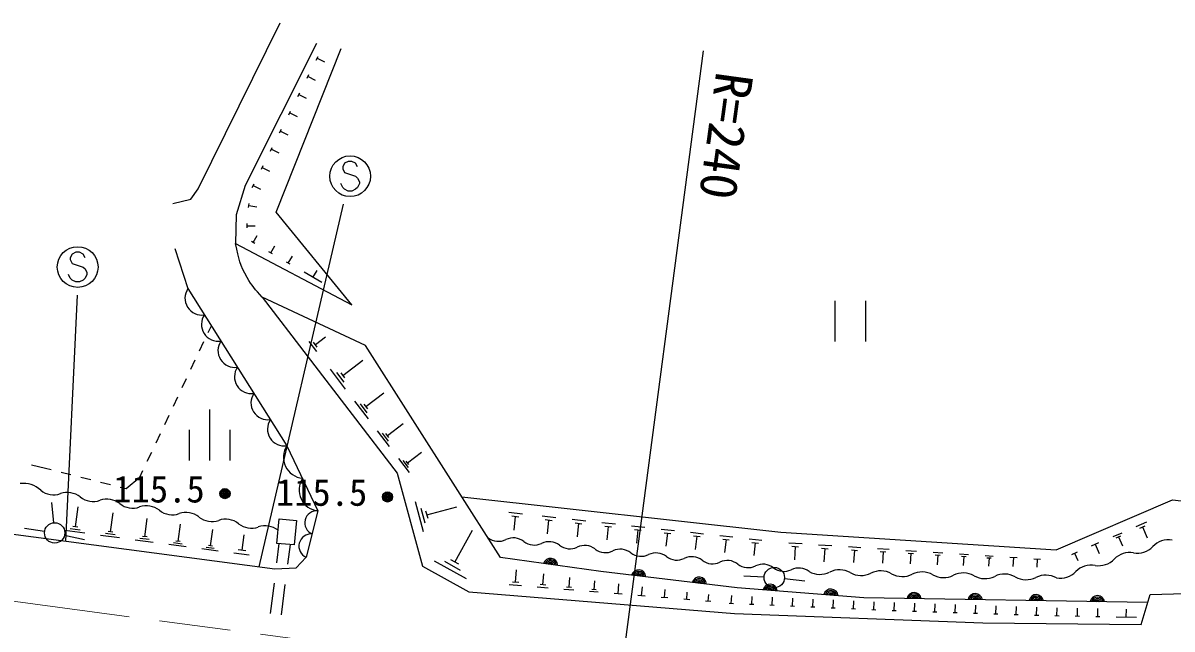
# Model space of a CAD drawing. Units: millimetres, scale not verified. Extents: x 40000 to 680000, y 20000 to 380000.
# Drawn here: x 331456 to 387868, y 292995 to 322750 of the extents above; entities that cross this region are included whole.
import ezdxf
from ezdxf.enums import TextEntityAlignment as Align

# ---------------------------------------------------------------- set-up
doc = ezdxf.new("R2010")
doc.units = ezdxf.units.MM
doc.header["$LTSCALE"] = 1000
doc.linetypes.add('CHAIN', pattern=[18.5, 12, -1.5, 3.5, -1.5])
for name, color, linetype, lineweight in [('M-BGD', 7, 'Continuous', 25), ('M-BGD-EXST', 7, 'Continuous', 25), ('M-BMK', 2, 'CHAIN', 13), ('M-BMK-SRVR', 3, 'Continuous', 25), ('M-STR-STRC', 7, 'Continuous', 25)]:
    doc.layers.add(name, color=color, linetype=linetype, lineweight=lineweight)
doc.styles.add('ＭＳ ゴシック', font='')
doc.styles.get('ＭＳ ゴシック').set_extended_font_data('MS Gothic')

msp = doc.modelspace()

# ---------------------------------------------------------------- linework, layer by layer
at = {"layer": 'M-BGD'}
for p, q in [((345856, 320928), (345946, 321106)), ((345901, 321017), (346258, 320837)), ((345406, 320034), (345496, 320213)), ((345451, 320124), (345808, 319944)), ((344956, 319141), (345046, 319320)), ((345001, 319231), (345359, 319051)), ((344507, 318248), (344597, 318427)), ((344552, 318337), (344909, 318158)), ((344057, 317355), (344147, 317534)), ((344102, 317444), (344459, 317264)), ((343607, 316462), (343697, 316640)), ((343652, 316551), (344010, 316371)), ((343158, 315568), (343248, 315747)), ((343203, 315658), (343560, 315478)), ((342708, 314675), (342798, 314854)), ((342753, 314765), (343110, 314585)), ((342533, 313692), (342566, 313890)), ((342550, 313791), (342944, 313725)), ((342460, 312698), (342464, 312898)), ((342462, 312798), (342862, 312791)), ((342840, 311921), (342667, 312022)), ((342754, 311971), (342955, 312317)), ((338909, 311675), (339555, 309707)), ((343704, 311417), (343531, 311518)), ((343617, 311467), (343819, 311813)), ((344568, 310913), (344395, 311014)), ((344481, 310963), (344683, 311309)), ((346122, 310006), (345259, 310510)), ((345690, 310258), (345892, 310603)), ((371313, 309110), (371313, 307110)), ((372813, 309110), (372813, 307110)), ((340552, 307560), (340704, 307882)), ((340125, 306656), (340338, 307108)), ((345879, 306620), (345499, 307115)), ((345907, 306839), (345718, 307086)), ((345813, 306962), (346307, 307341)), ((339698, 305751), (339911, 306204)), ((347167, 305444), (348142, 306192)), ((339270, 304847), (339484, 305299)), ((347297, 304769), (346549, 305745)), ((347232, 305107), (346858, 305594)), ((347261, 305322), (347074, 305566)), ((338843, 303943), (339057, 304395)), ((348411, 303316), (347744, 304187)), ((348295, 303918), (349166, 304586)), ((340612, 303767), (340612, 301267)), ((348353, 303617), (348019, 304052)), ((348379, 303809), (348212, 304027)), ((338416, 303039), (338629, 303491)), ((349350, 302491), (350123, 303084)), ((337989, 302135), (338202, 302587)), ((339612, 302767), (339612, 301267)), ((341612, 302767), (341612, 301267)), ((349453, 301956), (348860, 302730)), ((349402, 302224), (349105, 302610)), ((349424, 302394), (349276, 302588)), ((337561, 301231), (337775, 301683)), ((350427, 300685), (349905, 301367)), ((350382, 300921), (350121, 301262)), ((350402, 301071), (350271, 301242)), ((350337, 301157), (351019, 301679)), ((331872, 301058), (332560, 300896)), ((332560, 300896), (332842, 300824)), ((333326, 300701), (333811, 300577)), ((337195, 300456), (337348, 300779)), ((334295, 300454), (334780, 300330)), ((335264, 300207), (335749, 300083)), ((336515, 299888), (337195, 300456)), ((336233, 299959), (336515, 299888)), ((334028, 298005), (334159, 298990)), ((351124, 297772), (350727, 299233)), ((351291, 298602), (352752, 298999)), ((335756, 297763), (335880, 298699)), ((351208, 298187), (351009, 298917)), ((351341, 298419), (351241, 298784)), ((355309, 298732), (355980, 298658)), ((355458, 298546), (355794, 298508)), ((355626, 298527), (355552, 297856)), ((356946, 298551), (357617, 298476)), ((334257, 297849), (333765, 297915)), ((334151, 297989), (333905, 298021)), ((337437, 297527), (337555, 298417)), ((339072, 297298), (339184, 298142)), ((340663, 297075), (340769, 297875)), ((357095, 298364), (357431, 298327)), ((357263, 298346), (357189, 297675)), ((358416, 298388), (359081, 298314)), ((358563, 298203), (358896, 298166)), ((358730, 298185), (358656, 297520)), ((359879, 298226), (360538, 298153)), ((360025, 298043), (360355, 298006)), ((360190, 298025), (360117, 297366)), ((361336, 298065), (361989, 297992)), ((361481, 297883), (361808, 297847)), ((361644, 297865), (361572, 297212)), ((362787, 297904), (363434, 297832)), ((386104, 298023), (386630, 298250)), ((386292, 297948), (386555, 298062)), ((386424, 298005), (386651, 297479)), ((330610, 297704), (343825, 295947)), ((334487, 297693), (333503, 297824)), ((336193, 297467), (335256, 297591)), ((335974, 297615), (335506, 297677)), ((335873, 297747), (335638, 297778)), ((337852, 297246), (336962, 297364)), ((337644, 297387), (337199, 297446)), ((337548, 297513), (337325, 297542)), ((339177, 297284), (338966, 297312)), ((342211, 296859), (342311, 297615)), ((352662, 296283), (353531, 297846)), ((362931, 297724), (363254, 297688)), ((363093, 297706), (363021, 297059)), ((364232, 297744), (364873, 297673)), ((364374, 297566), (364695, 297530)), ((364535, 297548), (364464, 296907)), ((365671, 297584), (366306, 297514)), ((365812, 297408), (366130, 297373)), ((365971, 297391), (365901, 296756)), ((367104, 297426), (367733, 297356)), ((384974, 297535), (385413, 297725)), ((385131, 297473), (385351, 297568)), ((385241, 297520), (385430, 297081)), ((339466, 297031), (338622, 297143)), ((339269, 297165), (338847, 297221)), ((341036, 296822), (340237, 296929)), ((340850, 296949), (340450, 297002)), ((340763, 297062), (340563, 297089)), ((342400, 296834), (342022, 296884)), ((344024, 297193), (343906, 296241)), ((344464, 296178), (344590, 297143)), ((367244, 297251), (367558, 297216)), ((367401, 297234), (367331, 296605)), ((369057, 297230), (369709, 297187)), ((369210, 297056), (369536, 297035)), ((369373, 297045), (369330, 296394)), ((370507, 297135), (371160, 297093)), ((370659, 296961), (370986, 296940)), ((370823, 296951), (370780, 296297)), ((371982, 297039), (372590, 297000)), ((372124, 296877), (372428, 296858)), ((372276, 296867), (372236, 296259)), ((373410, 296946), (373974, 296910)), ((373542, 296796), (373824, 296778)), ((373683, 296787), (373646, 296223)), ((374794, 296856), (375315, 296822)), ((376134, 296769), (376614, 296738)), ((382943, 296658), (383225, 296780)), ((383922, 297081), (384280, 297235)), ((384101, 297158), (384294, 296711)), ((342564, 296619), (341807, 296720)), ((353226, 295458), (351663, 296327)), ((352944, 295871), (352163, 296305)), ((352857, 296175), (352467, 296392)), ((374916, 296717), (375176, 296701)), ((375046, 296709), (375012, 296188)), ((376246, 296641), (376486, 296626)), ((376366, 296634), (376335, 296154)), ((377432, 296685), (377872, 296656)), ((377535, 296568), (377755, 296553)), ((377645, 296560), (377616, 296121)), ((378690, 296603), (379090, 296577)), ((378783, 296496), (378983, 296483)), ((378883, 296490), (378857, 296089)), ((379907, 296523), (380270, 296500)), ((380089, 296512), (380059, 296058)), ((381087, 296447), (381413, 296425)), ((381250, 296436), (381223, 296028)), ((383084, 296719), (383237, 296365)), ((343825, 295947), (344871, 296001)), ((355641, 295288), (355691, 295895)), ((356983, 295163), (357028, 295708)), ((343783, 295249), (343599, 293760)), ((344141, 293699), (344335, 295187)), ((355932, 295112), (355325, 295162)), ((355793, 295276), (355489, 295301)), ((357244, 295004), (356699, 295049)), ((357119, 295151), (356846, 295174)), ((358388, 295032), (358144, 295052)), ((358266, 295042), (358306, 295530)), ((359493, 294927), (359529, 295359)), ((360674, 294722), (360714, 295212)), ((361829, 294627), (361866, 295074)), ((358499, 294901), (358012, 294941)), ((359700, 294802), (359269, 294837)), ((359601, 294919), (359385, 294936)), ((360870, 294706), (360478, 294738)), ((362008, 294612), (361650, 294642)), ((363114, 294521), (362789, 294548)), ((362951, 294535), (362985, 294941)), ((364041, 294445), (364071, 294811)), ((365100, 294358), (365127, 294685)), ((366232, 294243), (366250, 294643)), ((367231, 294198), (367249, 294598)), ((368230, 294154), (368248, 294553)), ((369229, 294109), (369247, 294509)), ((364188, 294433), (363895, 294457)), ((365231, 294347), (364969, 294369)), ((366332, 294239), (366132, 294248)), ((367331, 294194), (367131, 294203)), ((368330, 294149), (368130, 294158)), ((369329, 294105), (369129, 294114)), ((370328, 294060), (370128, 294069)), ((370228, 294065), (370246, 294464)), ((371327, 294015), (371127, 294024)), ((371227, 294020), (371245, 294420)), ((372326, 293971), (372126, 293980)), ((372226, 293975), (372244, 294375)), ((373325, 293926), (373125, 293935)), ((373225, 293931), (373243, 294330)), ((374224, 293893), (374238, 294292)), ((375224, 293860), (375237, 294260)), ((376223, 293827), (376237, 294227)), ((377223, 293794), (377236, 294194)), ((378222, 293761), (378235, 294161)), ((379222, 293728), (379235, 294128)), ((380221, 293695), (380234, 294095)), ((381221, 293662), (381234, 294062)), ((382220, 293635), (382228, 294035)), ((383220, 293616), (383228, 294016)), ((384220, 293596), (384228, 293996)), ((385620, 293569), (385627, 293969)), ((374324, 293889), (374124, 293896)), ((375324, 293856), (375124, 293863)), ((376323, 293824), (376123, 293830)), ((377323, 293791), (377123, 293797)), ((378322, 293758), (378122, 293764)), ((379322, 293725), (379122, 293731)), ((380321, 293692), (380121, 293698)), ((381321, 293659), (381121, 293665)), ((382320, 293633), (382120, 293637)), ((383320, 293614), (383120, 293618)), ((384320, 293594), (384120, 293598)), ((386120, 293559), (385120, 293579))]:
    msp.add_line(p, q, dxfattribs=at)
for points in [[(338805, 313888), (339693, 314104), (340054, 314608), (344088, 322750)], [(345866, 321741), (342359, 314776), (341915, 313335), (341891, 311918), (347607, 308916)], [(347607, 308916), (343884, 313455), (347078, 321501)], [(339555, 309707), (344414, 301992), (345939, 298797), (345362, 296524), (344871, 296001)], [(354905, 296509), (348276, 306909), (343206, 309286)], [(343206, 309286), (349822, 300653), (351065, 296088), (353338, 294823)], [(353005, 299490), (368658, 297757), (382188, 296876), (387896, 299342), (405028, 297340), (421760, 299998)], [(386672, 294294), (372740, 294530), (366522, 295021), (359819, 295822), (354905, 296509)], [(353338, 294823), (366386, 293751), (378574, 293294), (386356, 293222)], [(386356, 293222), (386788, 294687), (388517, 294735)]]:
    msp.add_lwpolyline(points, dxfattribs=at)
msp.add_lwpolyline([(344884, 298322), (344777, 297126), (343924, 297202), (344031, 298398)], close=True, dxfattribs=at)
for centre, radius in [((341373, 299642), 250), ((341373, 299642), 204), ((341373, 299642), 159), ((341373, 299642), 114), ((341373, 299642), 68.2), ((341373, 299642), 22.7), ((349353, 299480), 250), ((349353, 299480), 204), ((349353, 299480), 159), ((349353, 299480), 114), ((349353, 299480), 68.2), ((349353, 299480), 22.7)]:
    msp.add_circle(centre, radius, dxfattribs=at)
for centre, radius, start, end in [((340237, 309239), 827, 145.5054, 278.8954), ((341047, 307953), 827, 145.5054, 278.8954), ((341857, 306667), 827, 145.5054, 278.8954), ((342666, 305381), 827, 145.5054, 278.8954), ((343476, 304095), 827, 145.5054, 278.8954), ((344286, 302809), 827, 145.5054, 278.8954), ((345276, 301423), 1033, 146.5817, 264.4476), ((331495, 298970), 1178, 45.1521, 98.4128), ((346039, 299825), 1033, 146.5817, 264.4476), ((332962, 300619), 1033, 231.9461, 288.911), ((333632, 298665), 1033, 51.9461, 108.9109), ((334905, 300291), 1033, 231.9461, 288.911), ((335574, 298337), 1033, 51.9461, 108.9109), ((336847, 299964), 1033, 231.9461, 288.911), ((337517, 298010), 1033, 51.9461, 108.9109), ((338790, 299636), 1033, 231.9461, 288.911), ((339459, 297682), 1033, 51.9461, 108.9109), ((340733, 299308), 1033, 231.9461, 288.911), ((345885, 298206), 594, 84.8668, 246.6813), ((341402, 297354), 1033, 51.9461, 108.9109), ((342675, 298981), 1033, 231.9461, 288.911), ((343345, 297027), 1033, 51.9461, 108.9109), ((345597, 297069), 594, 84.8668, 246.6813), ((354800, 298140), 838, 232.2745, 295.6847), ((355526, 296631), 838, 52.2745, 115.6847), ((356551, 297956), 838, 232.2745, 295.6847), ((387682, 296319), 1050, 79.8261, 136.3139), ((357277, 296446), 838, 52.2745, 115.6847), ((358302, 297771), 838, 232.2745, 295.6847), ((359028, 296261), 838, 52.2745, 115.6847), ((360053, 297586), 838, 232.2745, 295.6847), ((360779, 296077), 838, 52.2745, 115.6847), ((361804, 297402), 838, 232.2745, 295.6847), ((362530, 295892), 838, 52.2745, 115.6847), ((385793, 295703), 1050, 79.8261, 136.3139), ((386164, 297770), 1050, 259.8261, 316.3139), ((357354, 296112), 354, 0.8369, 163.2421), ((357354, 296112), 283, 3.0609, 161.018), ((357354, 296112), 212, 6.8073, 157.2717), ((357354, 296112), 142, 14.519, 149.56), ((357354, 296112), 100, 24.8367, 139.2423), ((363555, 297217), 838, 232.2745, 295.6847), ((364282, 295707), 838, 52.2745, 115.6847), ((365307, 297032), 838, 232.2745, 295.6847), ((366033, 295523), 838, 52.2745, 115.6847), ((367058, 296848), 838, 232.2745, 295.6847), ((367784, 295338), 838, 52.2745, 115.6847), ((384275, 297153), 1050, 259.8261, 316.3139), ((361675, 295546), 354, 1.987, 164.3922), ((361675, 295546), 283, 4.2111, 162.1682), ((361675, 295546), 212, 7.9574, 158.4218), ((361675, 295546), 142, 15.6691, 150.7101), ((361675, 295546), 100, 25.9868, 140.3924), ((368809, 296663), 838, 232.2745, 295.6847), ((369535, 295153), 838, 52.2745, 115.6847), ((370578, 296766), 1089, 240.8035, 296.2531), ((371542, 294813), 1089, 60.8035, 116.2531), ((372604, 296714), 1089, 240.8035, 296.2531), ((373567, 294761), 1089, 60.8035, 116.2531), ((374629, 296662), 1089, 240.8035, 296.2531), ((375592, 294709), 1089, 60.8035, 116.2531), ((376655, 296610), 1089, 240.8035, 296.2531), ((377618, 294657), 1089, 60.8035, 116.2531), ((378680, 296558), 1089, 240.8035, 296.2531), ((379643, 294605), 1089, 60.8035, 116.2531), ((381669, 294553), 1089, 60.8035, 116.2531), ((382385, 296537), 1050, 259.8261, 316.3139), ((383904, 295086), 1050, 79.8261, 136.3139), ((364654, 295190), 354, 1.987, 164.3922), ((364654, 295190), 283, 4.2111, 162.1682), ((364654, 295190), 212, 7.9574, 158.4218), ((364654, 295190), 142, 15.6691, 150.7101), ((364654, 295190), 100, 25.9868, 140.3924), ((368132, 294840), 354, 4.2821, 166.6873), ((368132, 294840), 283, 6.5062, 164.4633), ((368132, 294840), 212, 10.2525, 160.7169), ((380706, 296506), 1089, 240.8035, 296.2531), ((368132, 294840), 142, 17.9642, 153.0052), ((368132, 294840), 100, 28.2819, 142.6876), ((371122, 294604), 354, 4.2821, 166.6873), ((371122, 294604), 283, 6.5062, 164.4633), ((371122, 294604), 212, 10.2525, 160.7169), ((371122, 294604), 142, 17.9642, 153.0052), ((371122, 294604), 100, 28.2819, 142.6876), ((375206, 294434), 354, 7.8261, 170.2313), ((375206, 294434), 283, 10.0502, 168.0072), ((375206, 294434), 212, 13.7965, 164.2609), ((375206, 294434), 142, 21.5082, 156.5492), ((375206, 294434), 100, 31.8259, 146.2315), ((378205, 294384), 354, 7.8261, 170.2313), ((378205, 294384), 283, 10.0502, 168.0072), ((378205, 294384), 212, 13.7965, 164.2609), ((378205, 294384), 142, 21.5082, 156.5492), ((378205, 294384), 100, 31.8259, 146.2315), ((381205, 294333), 354, 7.8261, 170.2313), ((381205, 294333), 283, 10.0502, 168.0072), ((381205, 294333), 212, 13.7965, 164.2609), ((381205, 294333), 142, 21.5082, 156.5492), ((384204, 294282), 354, 7.8261, 170.2313), ((384204, 294282), 283, 10.0502, 168.0072), ((384204, 294282), 212, 13.7965, 164.2609), ((381205, 294333), 100, 31.8259, 146.2315), ((384204, 294282), 142, 21.5082, 156.5492), ((384204, 294282), 100, 31.8259, 146.2315)]:
    msp.add_arc(centre, radius, start, end, dxfattribs=at)
msp.add_open_spline([(343206, 309286), (342834, 309678), (342706, 309843), (342462, 310252), (342109, 310842), (342067, 311158), (341891, 311918)], degree=3, knots=[0, 0, 0, 0, 1, 1, 1, 2, 2, 2, 2], dxfattribs=at)
at = {"layer": 'M-BGD-EXST'}
for p, q in [((332965, 298210), (332871, 299205)), ((332517, 297783), (331527, 297926)), ((333500, 297604), (334477, 297389)), ((367842, 295543), (366843, 295592)), ((368839, 295468), (369834, 295365))]:
    msp.add_line(p, q, dxfattribs=at)
for centre in [(333012, 297712), (368342, 295519)]:
    msp.add_circle(centre, 500, dxfattribs=at)
at = {"layer": 'M-BMK'}
msp.add_lwpolyline([(324778, 295180), (348220, 292063), (360768, 290368), (362145, 290199)], dxfattribs=at)
at = {"layer": 'M-BMK-SRVR'}
msp.add_line((360768, 290368), (364863, 321385), dxfattribs=at)
at = {"layer": 'M-STR-STRC'}
for p, q in [((347425, 315952), (347243, 315861)), ((347607, 315952), (347425, 315952)), ((347789, 315861), (347607, 315952)), ((347243, 315861), (347152, 315679)), ((347152, 315679), (347152, 315589)), ((347152, 315589), (347243, 315407)), ((347243, 315407), (347789, 315225)), ((347879, 315679), (347789, 315861)), ((347152, 314679), (347061, 314861)), ((347789, 315225), (347879, 315134)), ((347879, 315134), (347970, 314952)), ((347970, 314861), (347879, 314679)), ((347970, 314952), (347970, 314861)), ((347243, 314589), (347152, 314679)), ((347425, 314498), (347243, 314589)), ((347607, 314498), (347425, 314498)), ((347789, 314589), (347607, 314498)), ((347879, 314679), (347789, 314589)), ((347174, 313847), (343036, 296052)), ((333869, 311403), (333778, 311221)), ((334050, 311494), (333869, 311403)), ((334232, 311494), (334050, 311494)), ((334414, 311403), (334232, 311494)), ((334505, 311221), (334414, 311403)), ((333778, 311221), (333778, 311130)), ((333778, 311130), (333869, 310949)), ((333869, 310949), (334414, 310767)), ((333778, 310221), (333687, 310403)), ((334414, 310767), (334505, 310676)), ((334505, 310676), (334596, 310494)), ((334596, 310403), (334505, 310221)), ((334596, 310494), (334596, 310403)), ((333869, 310130), (333778, 310221)), ((334050, 310039), (333869, 310130)), ((334232, 310039), (334050, 310039)), ((334414, 310130), (334232, 310039)), ((334505, 310221), (334414, 310130)), ((333556, 297313), (334132, 309380))]:
    msp.add_line(p, q, dxfattribs=at)
for centre in [(347516, 315225), (334141, 310767)]:
    msp.add_circle(centre, 1000, dxfattribs=at)

# ---------------------------------------------------------------- texts
at = {"layer": 'M-BGD', "style": 'ＭＳ ゴシック'}
for p in [(335890, 298811), (343870, 298649)]:
    msp.add_text('115.5', height=1320, dxfattribs=at).set_placement(p, align=Align.BOTTOM_LEFT)
at = {"layer": 'M-BMK-SRVR', "style": 'ＭＳ ゴシック'}
msp.add_text('R=240', height=1833, rotation=262.165, dxfattribs=at).set_placement((366407, 320291), align=Align.MIDDLE_LEFT)

doc.saveas('drawing.dxf')
